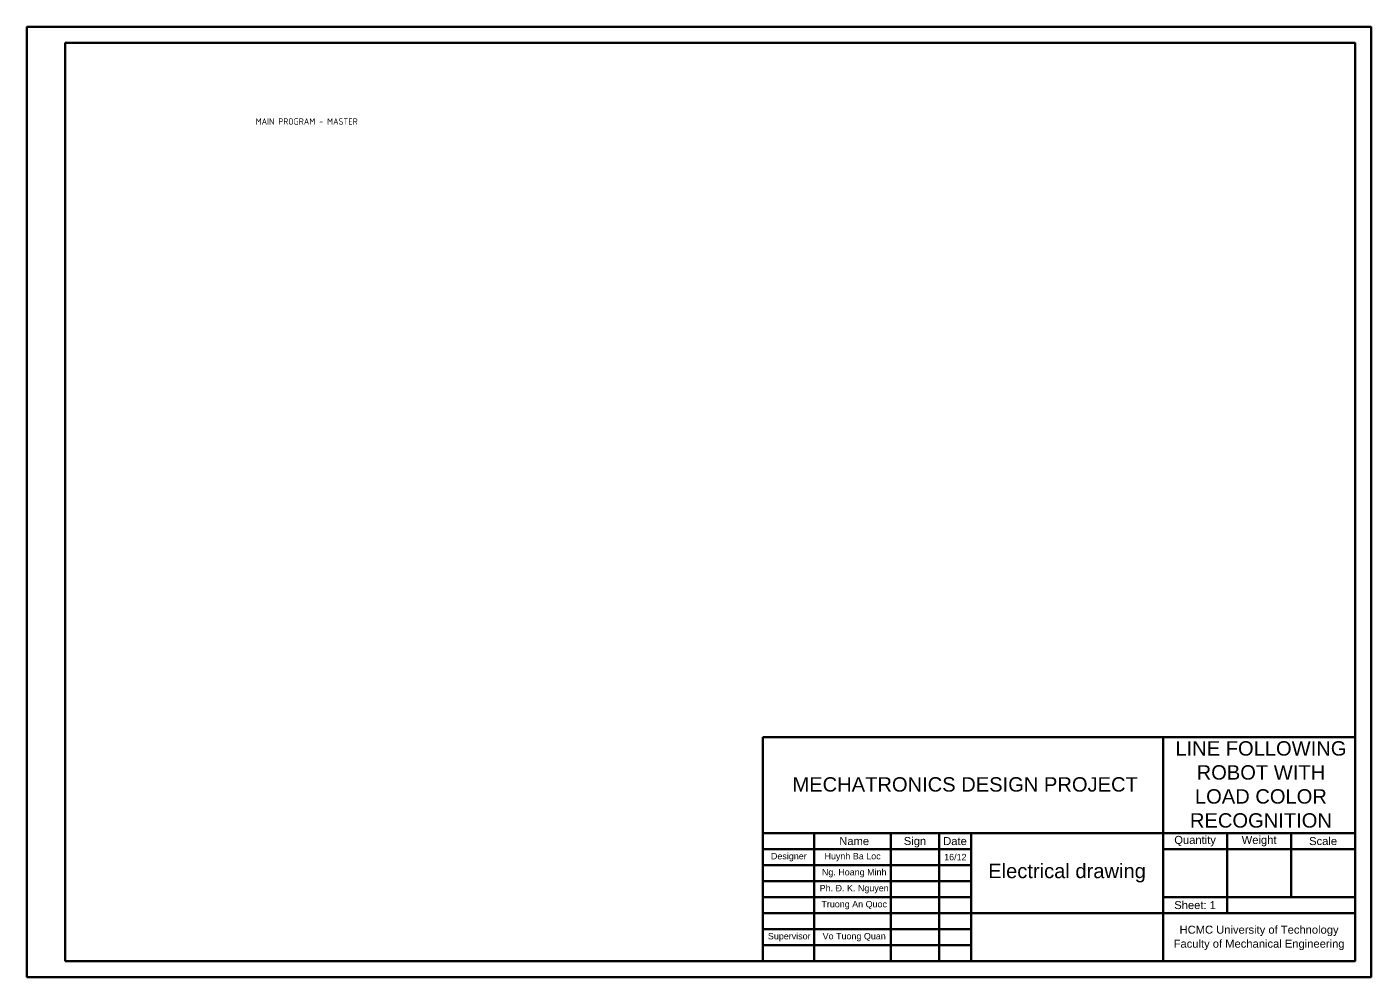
# Model space of a CAD drawing. Header units: inches. Extents: x 0 to 954, y 0 to 618.
# Drawn here: x 533.7 to 953.7, y 321 to 618 of the extents above; entities that cross this region are included whole.
import ezdxf

# ---------------------------------------------------------------- set-up
doc = ezdxf.new("R2010")
doc.units = ezdxf.units.IN
doc.header["$MEASUREMENT"] = 0
doc.layers.add('AM_0', color=7, linetype='Continuous', lineweight=50)
doc.layers.add('PDF_Geometry', color=7, linetype='Continuous')
doc.styles.get("Standard").update_dxf_attribs({"font": 'arial.ttf'})

# ---------------------------------------------------------------- blocks, each defined once
blk = doc.blocks.new('A$Cc63ab6bc')
at = {"layer": 'AM_0'}
for p, q in [((195.68, 70), (10.68, 70)), ((195.68, 70), (10.68, 70)), ((10.68, 70), (10.68, 40)), ((135.68, 70), (135.68, 0)), ((195.68, 40), (10.68, 40)), ((10.68, 40), (10.68, 0)), ((26.68, 40), (26.68, 0)), ((50.68, 40), (50.68, 0)), ((65.68, 40), (65.68, 0)), ((75.68, 40), (75.68, 0)), ((155.68, 40), (155.68, 15)), ((175.68, 40), (175.68, 20)), ((75.68, 35), (10.68, 35)), ((195.68, 35), (135.68, 35)), ((75.68, 30), (10.68, 30)), ((75.68, 25), (10.68, 25)), ((75.68, 20), (10.68, 20)), ((195.68, 20), (135.68, 20)), ((135.68, 15), (10.68, 15)), ((75.68, 10), (10.68, 10)), ((75.68, 5), (10.68, 5)), ((195.68, 0), (10.68, 0))]:
    blk.add_line(p, q, dxfattribs=at)
at = {"layer": 'AM_0', "ltscale": 0.5}
blk.add_line((135.68, 15), (195.68, 15), dxfattribs=at)
at = {"layer": 'AM_0', "attachment_point": 5}
for s, width, insert, char_height in [('LINE FOLLOWING ROBOT WITH LOAD COLOR RECOGNITION', 56.028, (166.25, 55.19), 4.5), ('MECHATRONICS DESIGN PROJECT', 147.7056, (73.85, 55.19), 4.5), ('Name', 23, (39.18, 37.5), 2.5), ('Sign', 15, (58.18, 37.16), 2.5), ('Date', 10, (70.68, 37.5), 2.5), ('Quantity', 20, (145.68, 37.5), 2.5), ('Weight', 20, (165.68, 37.5), 2.5), ('Scale', 20, (185.68, 37.5), 2.5), ('Designer', 16.8037, (18.76, 32.5), 2), ('Electrical drawing', 60, (105.68, 27.5), 4.5), ('Ng. Hoang Minh', 23, (39.18, 27.5), 2), ('Ph. Đ. K. Nguyen', 23, (39.18, 22.5), 2), ('Truong An Quoc', 23, (39.18, 17.5), 2), ('Sheet: 1', 20, (145.68, 17.5), 2.5), ('Supervisor', 18.5701, (18.89, 7.5), 2), ('Vo Tuong Quan', 23, (39.18, 7.5), 2), ('HCMC University of Technology', 60, (165.68, 9.45), 2.5), ('Faculty of Mechanical Engineering', 60, (165.68, 5.08), 2.5)]:
    blk.add_mtext_dynamic_manual_height_columns(s, width=width, gutter_width=12.5, heights=[0], dxfattribs=dict(at, insert=insert, char_height=char_height))
at = {"layer": 'AM_0', "ltscale": 0.5, "char_height": 2, "attachment_point": 5}
for s, insert in [('Huynh Ba Loc', (38.68, 32.5)), ('16/12', (70.79, 32.5))]:
    blk.add_mtext_dynamic_manual_height_columns(s, width=24, gutter_width=17.5, heights=[0], dxfattribs=dict(at, insert=insert))

msp = doc.modelspace()

# ---------------------------------------------------------------- linework, layer by layer
at = {"layer": 'PDF_Geometry', "lineweight": 50}
for points in [[(533.71, 321.04), (953.67, 321.04), (953.67, 617.98), (533.71, 617.98)], [(545.69, 326.04), (948.67, 326.04), (948.67, 612.98), (545.69, 612.98)]]:
    msp.add_lwpolyline(points, close=True, dxfattribs=at)

# ---------------------------------------------------------------- block references
msp.add_blockref('A$Cc63ab6bc', (752.99, 326.04))

# ---------------------------------------------------------------- texts
at = {"insert": (604.96, 589.42), "char_height": 2, "attachment_point": 1}
msp.add_mtext_dynamic_manual_height_columns('\\pxqc;{\\fTCVN 7284|b0|i0|c0|p34;MAIN PROGRAM - MASTER}', width=32.3037, gutter_width=1, heights=[0], dxfattribs=at)

doc.saveas('drawing.dxf')
